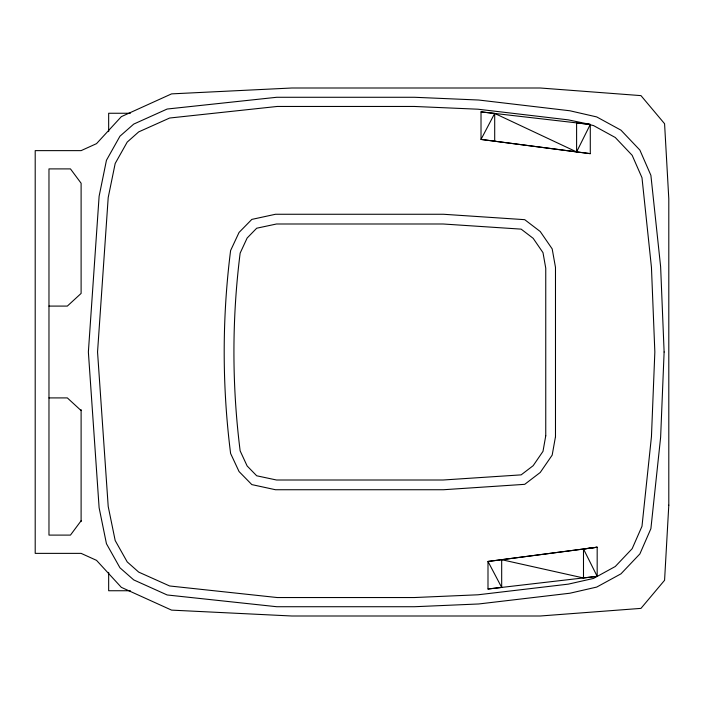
<?xml version="1.0" encoding="UTF-8"?>
<svg xmlns="http://www.w3.org/2000/svg" width="704" height="704" viewBox="0 0 704 704"><rect width="100%" height="100%" fill="white"/><g stroke="black" fill="none" stroke-linecap="round" stroke-linejoin="round"><path stroke-width="1.06" d="M590.286 153.657L576.602 151.914L494.701 113.432L481.017 139.418L576.602 151.914L590.286 124.458L481.017 111.874L481.017 139.418L590.286 153.657L590.286 124.458L568.339 119.865L477.99 109.208L414.26 106.454L277.253 106.454L169.638 118.026L138.688 131.894L127.213 142.085L115.183 163.478L108.205 197.551L97.548 352L108.205 506.449L115.183 540.522L127.213 561.915L138.688 572.106L169.638 585.974L277.253 597.546L414.26 597.546L477.99 594.792L568.339 584.135L593.498 578.442L615.27 566.509L632.166 548.689L641.986 526.284L651.446 436.665L654.843 352L651.446 267.335L641.986 177.716L632.166 155.311L615.27 137.491L593.498 125.558L587.074 124.089M81.11 520.775L70.462 535.102L48.972 535.102L48.972 168.898L70.462 168.898L81.11 183.225L81.11 293.418L67.338 306.09L48.972 306.09M583.493 577.984L583.493 548.97L597.177 547.219L597.177 576.33L583.493 577.984L501.679 559.706L487.995 561.458L487.995 589.002L501.679 587.444L501.679 559.706L597.177 547.219L487.995 561.458L501.679 587.444M487.995 589.002L597.177 576.33L583.493 548.97M130.354 113.256L108.662 113.256L108.662 131.622M48.972 397.91L67.338 397.91L81.11 410.582M130.354 590.744L108.662 590.744L108.662 572.378M481.017 111.874L494.701 113.432L494.701 141.17M590.286 124.458L576.602 122.892L576.602 151.914M81.11 409.684L81.11 521.567M664.118 352L660.625 437.307L650.892 528.678L639.874 553.925L620.954 573.848L596.719 587.074L569.906 593.226L478.72 603.97L414.533 606.725L276.795 606.725L167.156 594.968L133.734 579.911L119.953 567.794L106.454 543.734L99.114 507.734L88.37 352L99.114 196.266L106.454 160.266L119.953 136.206L133.734 124.089L167.156 109.032L276.795 97.275L414.533 97.275L478.72 100.03L569.906 110.774L596.719 116.926L620.954 130.152L639.874 150.075L650.892 175.322L660.625 266.693L664.118 352M668.8 505.164L664.576 580.281L640.974 608.379L540.241 616L291.852 616L171.565 610.122L121.334 587.347L96.536 560.358L81.11 553.37L35.2 553.37L35.2 150.63L81.11 150.63L96.536 143.642L121.334 116.653L171.565 93.878L291.852 88L540.241 88L640.974 95.621L664.576 123.719L668.8 198.836L668.8 505.164M545.75 435.838L542.995 451.352L533.174 465.678L521.145 474.866L443.089 480.005L276.522 480.005L256.687 475.781L247.13 465.96L240.152 450.894A789.122 789.122 0 0 1 240.152 253.106L247.13 238.04L256.687 228.219L276.522 223.995L443.089 223.995L521.145 229.134L533.174 238.322L542.995 252.648L545.75 268.162L545.75 435.838M555.482 436.665L552.182 455.118L540.241 472.472L524.726 484.326L443.458 489.738L275.51 489.738L251.821 484.598L239.052 471.557L230.604 453.464A806.934 806.934 0 0 1 230.604 250.536L239.052 232.443L251.821 219.402L275.51 214.262L443.458 214.262L524.726 219.674L540.241 231.528L552.182 248.882L555.482 267.335L555.482 436.665"/></g></svg>
